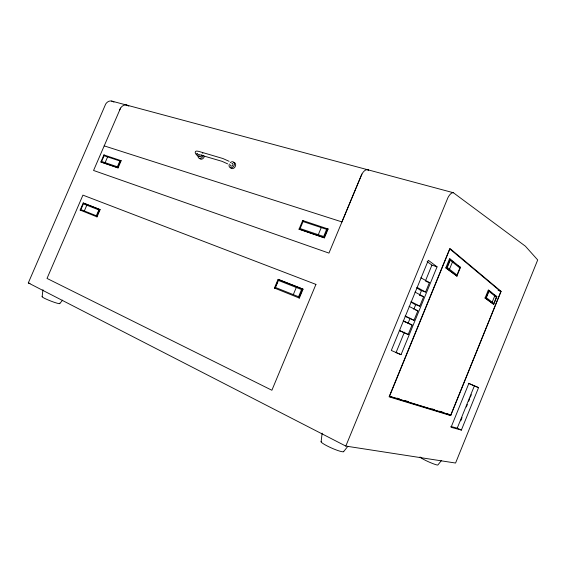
<?xml version="1.0" encoding="UTF-8"?>
<svg xmlns="http://www.w3.org/2000/svg" width="566" height="566" viewBox="0 0 566 566"><rect width="100%" height="100%" fill="white"/><g stroke="black" fill="none" stroke-linecap="round" stroke-linejoin="round"><path stroke-width="0.85" d="M321.113 441.855L322.125 433.153M42.125 296.683L42.952 289.742M461.382 430.068L478.56 387.625L468.853 383.423L451.06 427.309L461.382 430.068L457.229 428.179L450.812 426.453M485.09 298.006L488.302 290.117L489.01 290.358L496.87 296.69L493.757 304.359L485.09 298.006L493.757 304.359M485.798 298.254L489.01 290.358M492.194 302.187L494.726 295.94M450.72 415.161L500.818 291.667L449.843 248.983L389.472 396.426L450.72 415.161L447.027 413.513M450.699 415.585L501.087 291.384L449.871 248.396L389.09 396.83L450.699 415.585L446.376 413.654L390.059 396.398M457.229 428.179L474.365 385.885L468.323 383.267M460.731 420.842L462.054 417.574M466.356 406.961L467.346 404.506M468.669 401.244L469.66 398.797M470.325 397.162L471.315 394.707M456.925 276.074L460.483 267.364L450.274 259.136L449.489 258.881L445.803 267.881L456.925 276.074L445.803 267.881M345.812 446.086L447.968 197.569A10.4 4.287 -72.7 0 1 453.359 192.723L525.354 246.16L537.7 259.943L455.573 463.038L345.812 446.086L28.3 282.915L105.686 104.038A7.584 5.851 -79.9 0 1 111.615 101.052L453.359 192.723M404.428 332.15L396.044 352.583L401.061 354.663L437.058 266.834L428.32 260.289L391.311 350.46L401.061 354.663M408.114 323.158L410.124 318.255M413.817 309.269L415.826 304.359M419.512 295.374L421.521 290.464M425.547 280.658L431.915 265.129L427.153 261.591M399.384 330.629L408.178 334.478L412.062 324.997L403.204 320.738M405.235 316.387L413.979 320.314L417.857 310.847L409.091 306.39M411.072 302.159L414.637 304.275L419.781 306.171L423.651 296.718L414.97 292.063M416.901 287.952L420.404 290.216L425.568 292.049L429.431 282.611L420.842 277.757M446.588 268.135L450.274 259.136M449.482 269.239L452.439 262.023M274.446 288.044L278.083 279.349L303.058 289.169L299.35 298.063L274.446 288.044L274.878 288.243M299.081 229.145L302.697 220.507L328.124 229.018L324.438 237.854L299.081 229.145L324.438 237.854M276.201 285.08L277.191 282.71M293.301 294.617L296.287 287.464M318.297 234.699L321.262 227.589M302.64 288.971L298.933 297.872L299.35 298.063M324.042 237.607L327.728 228.763L328.124 229.018M99.644 209.42L96.531 216.658L97.027 216.87L100.132 209.646L99.644 209.42L83.209 202.982L80.153 210.078L80.648 210.297M118.075 167.904L117.594 167.649L120.685 160.454L121.159 160.716L118.075 167.904L100.875 161.989L103.918 154.921L121.159 160.716M84.327 210.955L86.81 205.189M105.127 162.647L107.597 156.916M361.929 174.059L328.952 253.101L93.56 170.465L120.551 108.099M343.562 451.718L347.892 446.263M441.452 460.512L437.907 464.941A9.799 0.962 24.2 0 1 428.561 461.806A9.799 0.962 24.2 0 1 420.036 456.903M59.798 303.553L62.6 300.136M197.449 153.641L196.572 153.86L222.063 161.345L227.638 163.857M396.95 398.11L399.455 398.881M404.464 400.424L408.638 401.704M432 408.893L434.504 409.664M439.513 411.199L443.687 412.487M28.3 282.915L29.991 283.439M126.487 105.043L128.822 106.083M111.615 101.052L113.957 102.085M104.158 145.865L341.921 221.907L360.846 176.422A9.686 4.875 -73.7 0 1 368.225 169.927M460.483 267.364L458.354 266.02M431.915 265.129L437.058 266.834M498.115 290.386L501.087 291.384M367.596 169.715L368.572 170.168M100.875 161.989L117.594 167.649M496.87 296.69L493.552 294.341M425.738 281.337L429.431 282.611M419.972 295.395L423.651 296.718M415.663 310.026L417.857 310.847M412.062 324.997L404.025 321.481M100.132 209.646L83.209 202.982M303.058 289.169L278.083 279.349M80.153 210.078L97.027 216.87M474.365 385.885L478.56 387.625M408.178 334.478L399.256 330.346M103.918 154.921L104.392 155.183M405.15 315.984L413.979 320.314M229.096 161.317L222.94 158.537L198.517 151.327C192.164 149.643 196.211 156.435 199.848 156.655M411.036 301.643L419.781 306.171M302.697 220.507L303.107 220.761M416.916 287.323L425.568 292.049M449.489 258.881L450.847 259.985M452.213 261.082L453.578 262.178M488.302 290.117L491.585 292.756M201.737 154.787A1.408 1.033 -59.2 0 1 200.81 156.69A1.408 1.033 -59.2 0 1 199.487 155.869M231.911 163.418A1.457 1.097 -58.3 0 1 232.944 164.628A1.457 1.097 -58.3 0 1 231.579 166.135A1.457 1.097 -58.3 0 1 230.553 164.925M230.298 162.668A3.276 2.476 -58.3 0 1 234.409 163.404A3.276 2.476 -58.3 0 1 231.388 167.833A3.276 2.476 -58.3 0 1 229.343 164.062M233.553 162.499A3.269 2.469 -58.3 0 1 235.668 164.954A3.269 2.469 -58.3 0 1 233.298 168.42A3.269 2.469 -58.3 0 1 230.362 167.161M202.409 152.862A3.177 2.328 -59.2 0 1 202.833 153.308M203.144 155.388A3.177 2.328 -59.2 0 1 200.031 158.459A3.177 2.328 -59.2 0 1 198.135 155.579M204.383 156.174A3.17 2.328 -59.2 0 1 202.274 158.975A3.17 2.328 -59.2 0 1 199.678 158.43M119.631 109.96A7.705 5.83 -79.2 0 1 127.251 105.283M343.647 451.286A12.346 1.641 23.8 0 1 331.902 448.18A12.346 1.641 23.8 0 1 321.29 441.466M59.536 303.206A9.481 0.906 21.3 0 1 50.692 300.999A9.481 0.906 21.3 0 1 42.514 296.584M488.939 291.299L486.343 297.681L493.835 303.454L496.354 297.249L488.939 291.299M459.854 267.973L456.974 275.019L447.253 267.513L450.225 260.247L459.854 267.973M315.927 284.394L271.885 390.257L47.02 278.43L82.926 195.129L315.927 284.394M278.437 280.453L275.493 287.486L298.565 296.726L301.558 289.537L278.437 280.453M303.065 221.568L300.136 228.558L323.66 236.51L326.632 229.364L303.065 221.568M98.859 209.922L96.347 215.766L80.91 209.59L83.386 203.845L98.859 209.922M119.893 160.985L117.395 166.793L101.639 161.473L104.102 155.756L119.893 160.985"/></g></svg>
